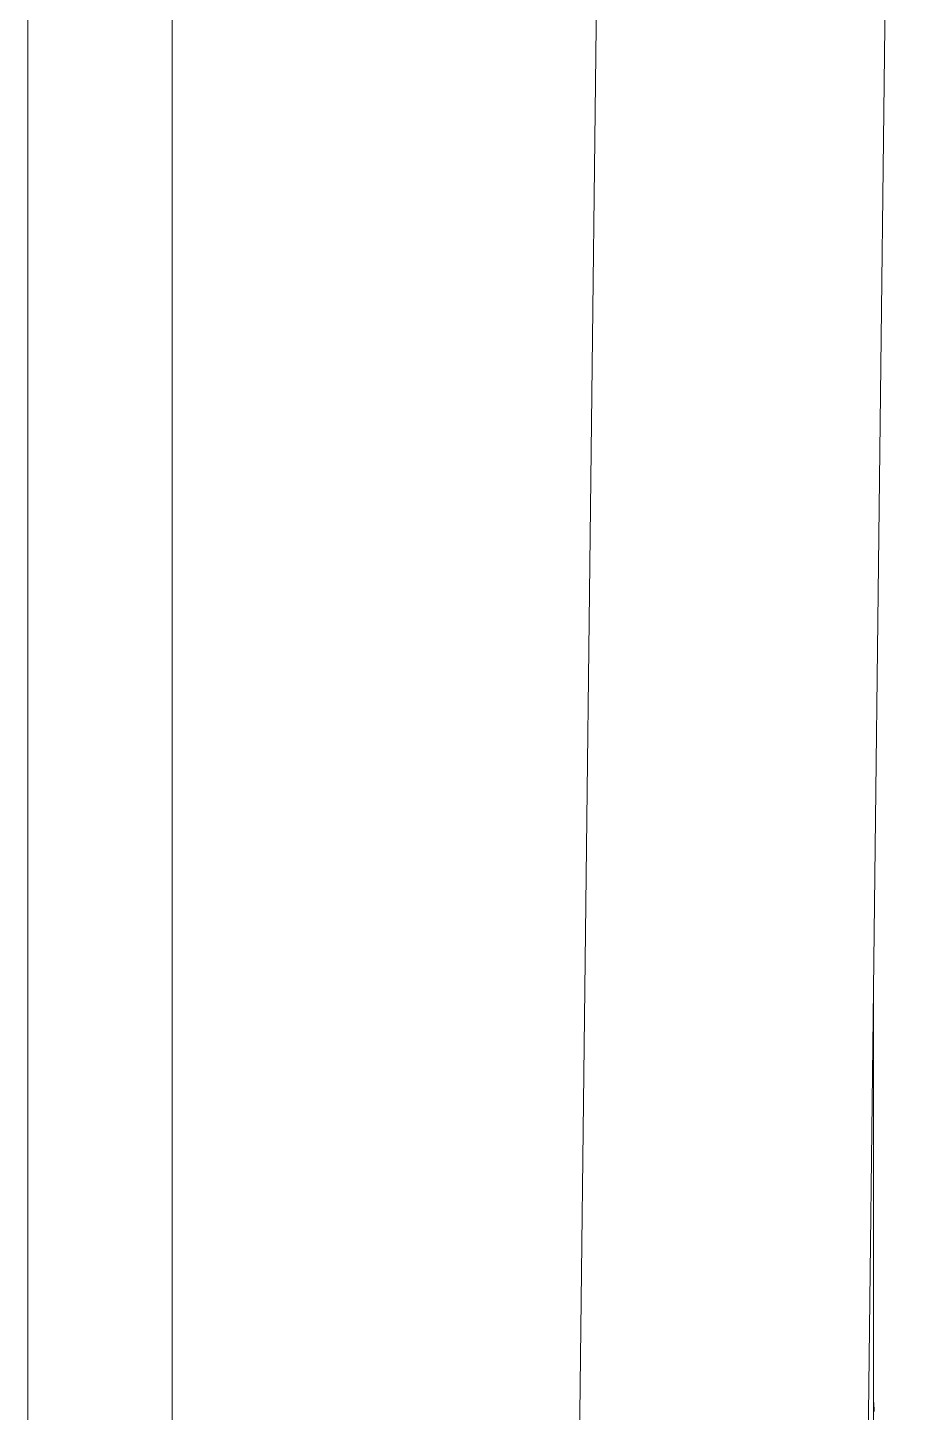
# Model space of a CAD drawing. Header units: millimetres. Extents: x -10020 to 20888, y -4665 to 12339.
# Drawn here: x 2067.9 to 2186, y 3336.6 to 3519.3 of the extents above; entities that cross this region are included whole.
import ezdxf

# ---------------------------------------------------------------- set-up
doc = ezdxf.new("R2010")
doc.units = ezdxf.units.MM
doc.layers.add('A-FLOR-HRAL', color=11, linetype='Continuous', lineweight=9)

# ---------------------------------------------------------------- blocks, each defined once
blk = doc.blocks.new('Railing - 1_-408015-West')
at = {"layer": 'A-FLOR-HRAL'}
blk.add_line((2179.52, 3048), (2179.52, 3390.77), dxfattribs=at)
blk = doc.blocks.new('Railing - Railing-407969-West')
at = {"layer": 'A-FLOR-HRAL'}
blk.add_line((2179.6, 3337.87), (2179.63, 3336.72), dxfattribs=at)
blk.add_blockref('Railing - 1_-408015-West', (0, 0))
blk = doc.blocks.new('Top Rail Type - Top Rail_Internal_-407983-West')
at = {"layer": 'A-FLOR-HRAL'}
for p, q in [((2147.88, 3938.64), (2137.37, 3048)), ((2175.47, 3048), (2185.98, 3937.91))]:
    blk.add_line(p, q, dxfattribs=at)
blk = doc.blocks.new('Railing - 3_4_-V12-West')
at = {"layer": 'A-FLOR-HRAL'}
for p, q in [((2067.9, 3048), (2067.9, 3933.82)), ((2086.95, 3048), (2086.95, 3746.5))]:
    blk.add_line(p, q, dxfattribs=at)
blk = doc.blocks.new('Railing - Railing-408075-West')
blk.add_blockref('Railing - 3_4_-V12-West', (0, 0))

msp = doc.modelspace()

# ---------------------------------------------------------------- block references
for name in ['Top Rail Type - Top Rail_Internal_-407983-West', 'Railing - Railing-408075-West', 'Railing - Railing-407969-West']:
    msp.add_blockref(name, (0, 0))

doc.saveas('drawing.dxf')
